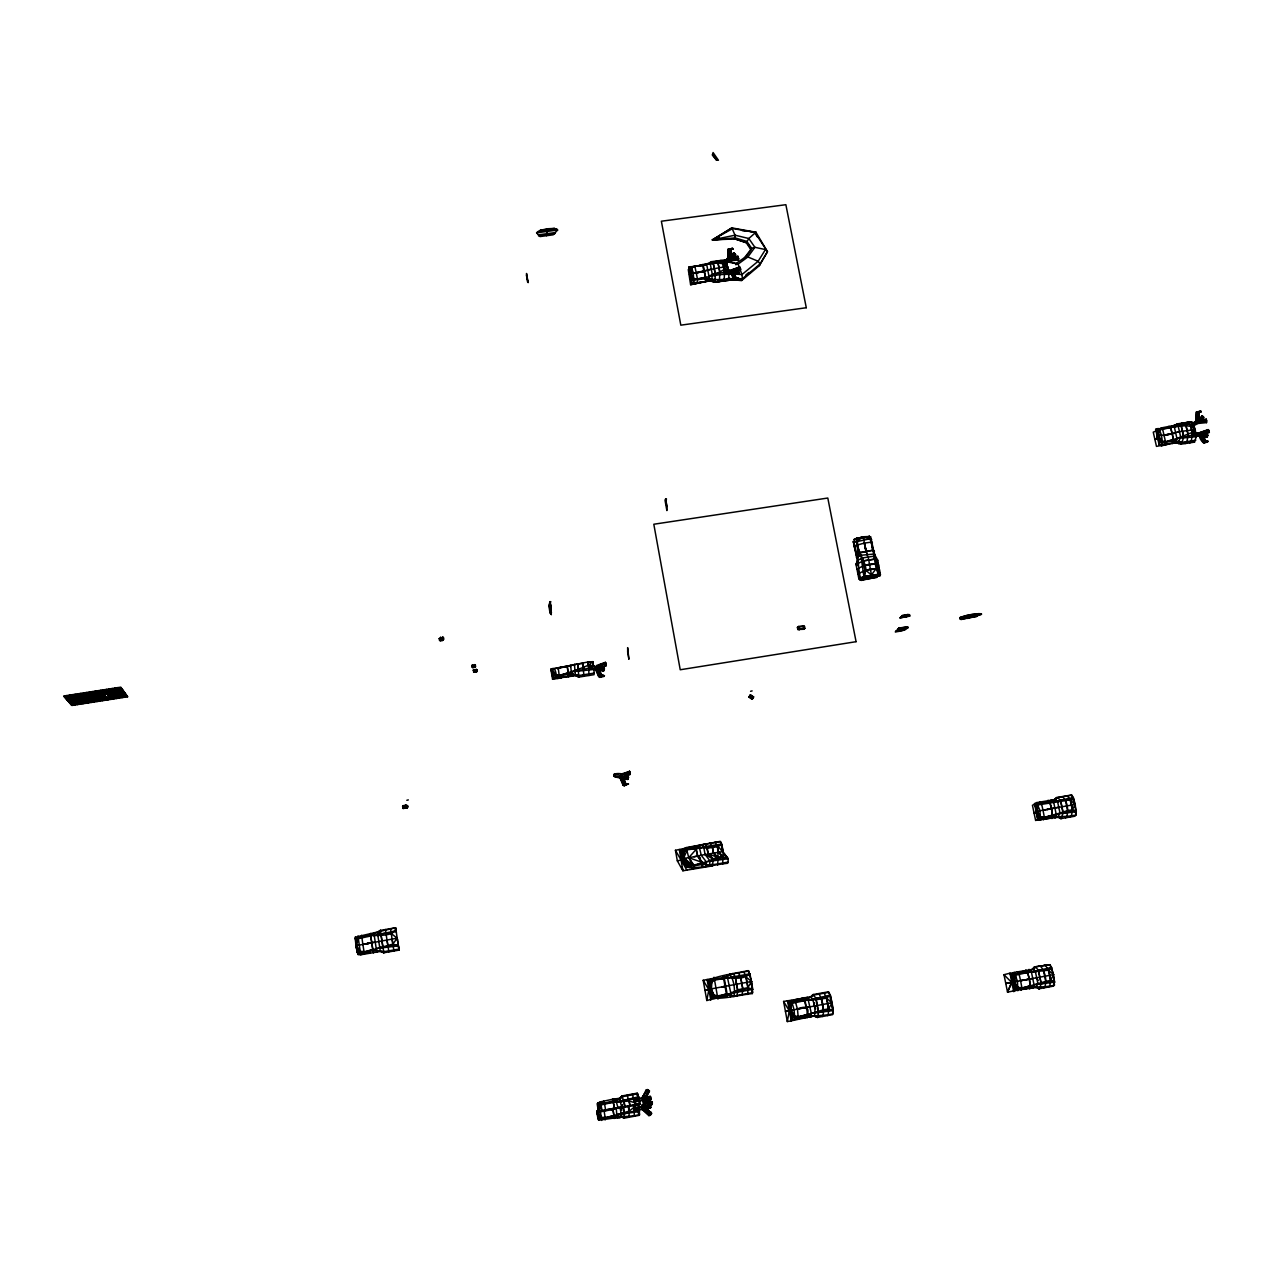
<?xml version="1.0" encoding="UTF-8"?>
<svg xmlns="http://www.w3.org/2000/svg" width="1273" height="1273" viewBox="0 0 1273 1273"><rect width="100%" height="100%" fill="white"/><g stroke="black" fill="none" stroke-linecap="round" stroke-linejoin="round"><path stroke-width="1.5" d="M598.851 1120.176L597.355 1111.393L598.565 1111.186L596.751 1111.504L598.628 1111.154L596.751 1111.504L598.851 1120.176L616.991 1117.646L616.243 1107.94M634.097 1109.722L633.445 1104.805L596.846 1111.504L598.771 1118.617C612.488 1116.055 626.141 1117.71 639.651 1114.623L638.266 1103.882L629.355 1111.043L605.152 1118.044M728.188 862.06L727.695 863.285C714.185 864.685 700.564 868.504 687.229 867.343L686.529 860.564L687.229 865.529C694.835 867.279 702.521 862.569 709.841 865.258L728.188 862.06L728.076 858.718L714.917 842.265M588.54 666.591L587.919 661.992L567.233 666.097L570.765 665.349L571.466 676.281L553.103 678.111L551.066 669.152L567.233 666.097L558.226 667.736L557.94 668.707M627.684 652.492L627.653 647.639L628.878 659.287L627.684 651.251M880.327 575.555L858.893 578.897L863.874 576.494L866.022 570.177C865.322 559.659 856.649 551.495 857.556 540.707L863.205 537.063L870.621 536.888L875.331 558.099L877.431 561.107L877.67 560.088L874.265 554.01L869.634 536.49L862.76 536.792L854.151 539.418L854.278 545.815L857.286 560.884L856.013 564.432L858.893 578.897L860.134 579.629L880.327 575.555L877.67 560.088L875.713 559.356L874.312 556.524L870.7 538.988L862.76 536.792L856.824 539.641L856.077 538.574L869.634 536.49L869.65 537.667L862.76 536.792L862.378 538.177M666.909 506.749L666.877 510.584L665.063 500.512L665.731 498.73L666.909 506.749L665.54 499.239L666.527 499.096M814.099 1016.156L814.561 1015.583C815.659 1009.441 814.481 1002.392 811.108 997.125L803.693 997.777L788.862 1001.612L792.14 1019.259L814.099 1016.156L817.425 1017.429L832.51 1014.676L833.242 1010.571L832.065 1002.758L830.314 995.12L828.198 991.842L813.145 994.563L810.917 997.125L783.595 1001.437L787.319 1021.567L791.265 1020.851L791.329 1015.631M637.184 1095.417L637.216 1093.157L622.179 1095.926L616.784 1101.081L613.093 1100.954L598.119 1104.709L598.628 1112.077L614.7 1109.181L612.552 1099.251L600.188 1101.909L597.674 1103.166L598.533 1112.061L597.148 1103.771L602.224 1102.004M724.846 260.806L725.515 259.787L711.718 261.649L706.022 264.386L688.741 267.219L703.269 265.357L713.087 262.397L715.41 274.602L714.789 282.208L710.843 280.235M874.265 554.01L860.882 555.267L863.874 576.494L880.566 574.569L860.421 577.719C857.159 564.798 858.798 551.67 856.077 538.574L869.634 536.49L864.192 537.763M711.4 998.112L708.218 980.369C720.55 974.768 734.792 973.829 748.126 970.615L751.595 981.483L752.311 993.561C738.658 995.12 724.91 999.162 711.4 998.112L710.7 991.381M711.846 996.075L710.748 999.782L710.907 991.03M693.737 868.441L693.801 865.115L688.725 857.684L686.195 847.595L680.419 850.571L681.357 859.307L687.229 867.343M715.665 262.047L716.317 261.029L717.861 262.143L719.866 272.04L719.388 281.588L717.622 281.126L720.677 280.712M691 266.518L693.196 272.565L693.96 283.322L711.718 280.728L714.789 282.208L728.586 280.331L728.936 274.411L726.406 261.22L728.936 274.411C716.047 273.663 704.017 278.548 691.589 280.108L689.25 267.696L690.618 267.632L689.6 274.713L691.478 282.638L692.846 282.606M728.586 280.331L713.628 282.32L710.445 280.585L697.238 282.988L697.461 278.867L694.803 265.946M621.829 1110.088C616.418 1101.065 626.268 1121.179 616.991 1117.646L617.532 1114.527L639.444 1111.6L638.441 1105.823M689.584 848.534L689.616 847.547M686.195 847.595L719.929 841.405L721.632 844.094L717.367 845.956L687.245 849.791L683.967 851.955L683.49 858.448L689.966 864.144L689.982 867.725L681.357 859.307L684.954 858.479L681.962 859.243L683.967 851.955L682.901 849.457M707.852 280.824L703.508 282.288L705.56 281.524L705.528 277.228L702.33 264.529L718.131 262.938L723.08 263.829L727.87 267.235L719.866 272.04L708.902 275.955L708.138 281.206L708.902 275.955L706.738 264.641L691.637 266.853M729.063 257.958L727.695 257.83L728.029 249.126L733.312 249.11L730.909 249.413M727.695 257.83L728.331 249.126M706.069 866.117L706.244 861.789L701.28 855.329L699.211 846.847L686.974 849.234L680.975 851.812L681.532 859.052L687.229 865.529L688.598 864.828L681.532 859.052L682.471 851.876L680.419 850.571M728.363 257.91L728.697 249.222M732.548 248.346L729.875 249.047L730.241 257.91L729.875 249.047L732.548 248.346L729.859 249.158M730.718 254.568L730.909 249.301M731.036 254.552L730.559 249.206M717.972 999.13L714.026 977.218M578.881 670.632L577.687 663.71L578.849 677.093L594.077 674.674L594.03 669.471L588.953 668.023L578.881 670.632L575.46 670.25L559.42 675.677L552.991 676.106L551.066 669.152L565.276 666.893M737.974 972.429L740.536 976.646L742.78 988.5L742.143 995.391M708.822 277.323L711.718 280.728L712.275 274.268L710.286 263.797M706.133 864.144L706.244 861.789L718.274 858.766L723.287 857.636L728.076 858.718L724.019 853.085M1015.313 990.458L1011.876 973.59L1014.072 972.429L1033.071 969.294L1035.442 971.84L1037.861 983.583L1035.951 987.53L1015.313 990.458L1013.769 978.189M737.751 257.512L737.831 256.334L738.229 259.915M738.34 259.915L738.451 257.942L738.515 259.963L729.922 260.901L729.381 257.337M710.716 979.16L711.862 981.992L711.416 988.755L714.28 996.504L714.169 998.446L711.209 997.905M730.447 996.711L730.702 992.685L727.249 976.598L714.885 979.112L708.806 981.785L711.416 996.393C719.118 998.127 726.883 993.386 734.298 995.947L752.852 992.59L750.911 981.785M1017.811 990.776L1017.493 981.244L1014.072 972.429M730.081 260.965L730.145 259.787M1040.296 820.273L1040.009 810.63L1036.604 802.611L1034.472 803.629L1037.861 819.892L1057.974 817.33L1059.932 812.795L1057.545 801.497L1055.174 799.539L1036.604 802.611M1197.845 420.599L1198.354 411.879L1200.805 411.115L1198.959 411.879L1198.45 420.599L1195.761 420.472L1196.509 411.816L1196.811 416.971M1196.206 416.971L1196.509 411.816M1196.222 420.52L1197.113 411.816M1198.514 415.396L1198.72 411.895L1201.171 411.72L1198.72 412.006M1198.784 418.833L1199.198 411.943L1201.171 411.72L1198.657 411.911M1048.554 987.021L1049.652 986.098C1051.657 979.192 1050.034 971.044 1045.404 965.555L1044.035 965.189M643.883 1107.239L642.26 1109.483L648.975 1115.657L651.617 1113.573L650.01 1115.434L643.295 1109.276M792.14 1019.259L791.551 1012.608M1070.275 817.011L1071.373 815.77C1073.234 809.167 1072.312 800.86 1067.188 795.991L1065.819 795.975M730.543 994.865L730.702 992.685L747.983 988.532L752.789 989.36L749.94 973.829L711.448 980.703M743.05 971.522L743.83 971.92C747.092 978.539 748.253 986.177 747.76 993.513L747.235 994.484M550.732 613.475L551.304 614.557L550.095 601.604C547.119 607.507 553.198 623.515 549.284 605.073M875.14 554.519C870.605 549.284 880.741 572.484 878.37 574.234L863.874 576.494C867.327 570.081 861.614 564.257 862.457 557.956L873.946 556.174L877.431 561.107M1161.374 445.089C1163.108 439.853 1161.422 433.791 1158.939 429.128L1155.629 429.335L1159.066 444.563L1178.305 442.718L1181.169 444.134L1194.52 442.129L1196.238 436.719L1192.419 432.359L1190.255 424.243L1187.12 422.381L1185.561 423.082M729.859 974.052C733.98 980.178 735.237 989.296 733.948 996.616M1029.73 988.962C1030.78 982.708 1029.284 975.261 1025.831 969.931M1051.928 818.587C1052.962 812.588 1051.8 805.093 1048.077 800.256M818.157 993.656L819.096 994.102C822.708 1000.483 824.061 1008.343 823.138 1015.583L822.453 1016.506M690.491 271.483L691.573 282.304L697.349 282.686M1032.164 969.103L1034.551 966.907L1050.161 964.695L1053.598 974.641L1054.41 985.222C1041.585 988.15 1028.648 986.416 1015.631 988.819L1013.579 981.992L1014.326 975.023L1011.876 973.59M1037.861 819.892L1036.174 811.522L1036.89 804.807L1034.472 803.629M748.858 697.095L750.418 694.883L753.632 696.92L752.072 699.132L748.858 697.095L750.322 696.856M752.757 696.745L751.245 698.479L753.632 696.92L752.072 699.132L748.922 696.602M807.416 1017.668L807.034 1010.778L803.693 997.777M794.861 1019.578L794.066 1009.68L791.297 1000.403M798.394 1019.084L797.455 1009.091L794.782 999.639M823.185 992.749L824.124 993.195C827.768 999.607 829.089 1007.389 828.182 1014.676L827.482 1015.599M709.857 986.639L708.806 981.785L711.416 996.393L712.816 995.725L709.395 989.216L710.334 981.897L708.806 981.785L708.218 980.369M796.118 999.225L796.007 1000.069L803.168 998.127M546.563 235.696L547.485 228.758L554.503 228.424L557.638 230.047L553.182 234.821L539.959 236.571L536.601 232.832L540.293 230.302L547.485 228.758M589.001 675.47L588.556 665.158L592.836 661.658L593.425 665.572M810.821 1017.063L811.347 1013.388L807.894 998.525L789.562 1003.044L792.252 1017.573C806 1015.042 819.669 1016.825 833.21 1013.754L831.874 1006.593M598.628 1112.077L599.599 1104.837L598.119 1104.709L597.674 1103.166M636.659 1104.2L633.445 1104.805L634.368 1110.183L634.097 1108.242L639.444 1111.6L634.511 1111.011L624.518 1113.795L623.309 1106.683L624.279 1118.124L617.516 1115.371L614.095 1116.771L614.127 1118.506L617.516 1116.341M1193.151 432.438L1193.438 434.364M357.108 949.308L357.633 952.697L358.922 952.029L355.819 945.696L356.901 938.567L355.501 938.487L355.342 937.151L395.601 927.778L380.404 930.388L374.039 934.111L355.501 938.487L355.819 945.696L357.952 954.4L360.832 954.75L380.341 951.472L383.825 952.761L399.054 950.119L398.544 946.682M811.044 1015.377L811.347 1013.388L823.504 1009.76L828.612 1008.9L833.242 1010.571L830.314 995.12L808.864 1000.132L795.72 1001.326M702.553 866.165L702.632 862.553L697.715 856.061L695.249 846.688M1051.196 799.715L1053.614 801.91L1073.298 797.534L1075.255 804.425L1076.019 814.975C1063.496 817.727 1050.893 815.882 1038.195 818.125L1037.272 811.203L1038.386 804.854L1070.402 799.842L1073.298 797.534L1071.818 795.195L1070.434 795.179L1056.558 797.55L1054.235 799.571M695.122 266.55L692.003 267.553L690.141 274.793L688.741 267.219M787.319 1021.567L789.308 1010.651L791.376 1010.396L785.457 1011.494L789.308 1010.651L791.265 1020.851L814.434 1015.822L817.425 1017.429L818.603 1012.56L815.913 998.271L813.145 994.563L810.487 996.886M815.754 1008.868L814.004 1006.004L814.593 1002.742M715.744 998.318L706.801 1000.514L708.854 989.535L705.003 990.378L708.902 989.773L707.12 979.51L712.339 978.539M1156.886 436.941L1158.573 435.525L1159.608 429.94C1169.807 427.967 1180.612 424.546 1191.051 426.407L1195.22 429.59L1195.729 433.154M1018.336 989.948L1007.532 992.144L1003.983 974.704L1009.982 973.177C1012.862 981.578 1014.135 987.212 1015.854 975.118L1027.597 972.524L1048.602 970.169L1051.625 967.369L1053.169 974.736M1159.066 444.563L1158.923 437.944M622.577 1104.55L621.876 1107.828L619.649 1108.226M557.972 668.818L558.226 667.736L559.531 678.223M1061.189 796.755L1062.557 796.787C1067.633 801.544 1068.62 810.074 1066.742 816.566L1065.628 817.807M1039.293 966.048L1040.646 966.414C1045.26 971.824 1046.915 980.162 1044.894 986.957L1043.812 987.896M577.481 674.77L578.849 677.093L575.412 675.661L571.466 676.281L571.863 671.762L594.03 669.471M726.899 996.775L723.207 976.28M1181.121 423.75L1182.665 423.05L1185.736 424.689L1188.25 434.714L1186.913 441.572L1185.624 443.465L1183.11 443.115L1187.534 442.447M878.386 565.928L878.641 564.91C871.734 562.284 862.999 565.467 856.968 569.254M879.357 570.75L879.595 569.747C872.578 567.137 864.065 570.368 857.922 574.075L859.18 574.823M1207.695 434.729L1207.09 437.164L1206.518 436.257L1192.785 434.857L1193.39 432.438L1207.011 433.822L1206.406 436.241L1207.011 433.822L1207.743 435.477L1207.09 437.164L1193.374 435.748M1043.526 819.876L1044.29 816.932L1043.001 810.233L1041.505 803.645L1039.77 801.958M732.882 973.336L735.237 976.948L737.672 989.837L737.051 996.313M620.969 775.671L629.292 771.947L620.826 774.939L621.59 777.151M621.049 774.095L629.674 771.406L620.826 774.939M624.932 775.973L629.96 774.207L629.674 771.406M553.103 678.111C548.265 663.44 557.717 666.925 555.935 678.589M1055.062 818.062L1056.176 814.115L1053.614 801.91L1052.278 800.733L1035.395 804.743L1036.174 811.522L1039.548 817.473L1038.195 818.125L1035.649 811.808L1037.272 811.203L1075.255 804.425L1072.28 809.883M1157.634 428.555L1162.583 428.874L1165.4 441.317L1164.461 444.834L1156.473 446.393L1154.834 439.169L1158.207 438.246M707.82 270.29C666.702 279.758 727.09 264.482 727.87 267.235M1021.137 990.314L1021.869 987.625L1020.564 980.687L1019.052 973.829L1017.334 971.713M554.391 669.121L551.639 669.598M1195.808 440.235L1182.442 442.256L1179.212 441.476L1174.852 443.243L1176.936 438.469L1174.327 427.044L1168.646 426.487L1160.658 428.062M857.143 565.658L856.013 564.432L858.288 560.04L862.457 557.956M1032.944 988.389L1034.042 984.793L1031.432 972.126L1030.112 970.615L1012.799 974.927L1013.563 982.024L1017.016 988.182L1015.631 988.819L1014.565 983.615M791.265 1020.851L792.331 1017.175M1055.54 816.264L1056.176 814.115L1067.776 810.551L1072.503 809.771L1076.322 811.76L1075.192 806.414M649.023 1100.461L652.349 1101.941L651.378 1105.41L642.785 1101.797L643.756 1098.328M642.706 1100.54L651.124 1104.296L651.378 1103.468L642.945 1099.713M1174.852 443.243L1176.936 438.469L1192.419 432.359L1195.22 429.59L1193.692 424.943M623.611 778.726L626.157 784.82L623.993 785.712L620.81 778.121L615.002 776.944L613.745 775.559C613.14 771.454 632.204 774 627.637 779.49L622.529 778.455M628.448 776.848L628.114 779.156L626.602 778.28M860.134 579.629L861.121 580.44L877.352 576.955M567.121 666.4L558.131 668.134M1033.803 969.326L1034.551 966.907L1050.161 964.695L1051.243 969.819M688.263 269.542L690.603 284.706L708.79 280.824M724.767 272.295L737.162 273.234L737.783 270.815L736.924 272.438L738.117 274.268L738.849 271.865L737.783 270.815L725.499 269.908L724.623 271.515L725.721 273.329L738.531 274.077L738.849 271.865M604.357 668.166L603.513 670.919L589.224 667.816L589.558 665.397L604.245 668.15L603.513 670.919L598.199 669.98M570.368 666.622L570.765 665.349M1014.899 973.177L1009.982 973.177L1011.78 982.565L1005.765 983.456L1013.738 982.072L1013.754 991.683L1011.733 982.326L1007.532 992.144L1011.637 982.581M699.991 264.975L701.152 264.752M1033.421 986.75L1034.042 984.793L1045.897 981.292L1050.75 980.481L1054.696 982.135L1053.551 976.598M574.043 665.556L574.441 664.299L575.412 675.661L571.895 672.956L568.458 674.579L559.42 675.677M578.642 669.248L588.556 665.158L588.826 667.211L587.919 661.992L592.836 661.658M711.289 269.033L709.188 269.796M735.714 271.483C739.47 270.974 743.098 267.25 737.274 269.94M582.334 664.235L582.811 662.803L583.925 676.281L583.241 675.008M598.692 665.143L605.677 662.628L605.932 665.381L597.212 668.532L596.671 665.461L605.391 662.326L606.219 665.684L600.999 667.577M739.772 267.346L740.536 269.621L740.488 268.698M739.772 267.632L731.529 270.242L732.277 272.327M739.868 267.314L731.641 269.924L739.677 266.821L740.647 269.287L737.433 270.528M605.391 662.326L606.219 665.684L605.28 663.822M596.544 666.972L605.471 663.551M587.919 661.992L592.725 661.992L593.377 665.731M731.895 238.688L712.45 239.881L731.864 227.899L735.014 235.187L734.839 238.974L712.45 239.881L731.864 227.899L755.923 232.227L767.476 251.704L759.44 265.58L741.729 280.458L726.708 279.599L741.729 280.458L742.35 278.771L741.984 274.538L738.101 264.1L727.138 260.965M1193.183 423.384L1191.576 421.713L1178.225 423.718L1171.08 426.614L1174.327 427.044L1180.994 424.927L1183.795 437.26L1181.169 444.134L1179.212 441.476L1176.157 441.079L1172.544 443.641L1173.372 439.662L1172.226 433.52L1170.651 427.68L1168.646 426.487L1175.584 425.548L1178.241 426.344L1180.644 436.925L1178.305 442.718M728.045 280.426L728.713 278.564L742.35 278.771L760.076 263.941L767.476 251.704L754.905 232.386L732.771 228.519L712.45 239.881L735.205 237.908L746.805 241.393L751.691 248.33L751.086 249.969L746.312 242.777L733.853 238.56L747.251 242.872L750.131 247.646M592.725 661.992L593.091 666.113M650.789 1099.267L650.28 1096.355L635.625 1099.013L635.688 1101.4L650.789 1099.267L650.28 1096.355L649.119 1097.183M650.821 1107.319L648.896 1107.717L648.832 1105.314L650.089 1105.059L650.821 1107.319L635.498 1110.104L635.195 1108.353L648.832 1105.314L649.437 1108.21M730.559 272.74L734.648 280.14L738.992 278.532L734.648 280.14L730.559 272.74L732.134 271.324L736.112 277.816L738.292 278.135L735.412 277.8L732.134 271.324M735.937 264.864L736.542 263.145L744.705 257.512L751.691 248.33L754.905 247.312L765.455 249.572L758.135 261.267L741.984 274.538L728.777 273.727M696.156 273.074L704.558 271.117L703.269 265.357L694.899 266.423M595.366 668.898L597.817 667.466L601.142 675.311L604.468 675.629L599.694 677.395L598.644 676.647L595.366 668.898L600.49 677.331L601.97 676.472L599.328 670.266M738.292 278.135L735.364 277.721L733.789 279.121L736.065 277.737L738.992 278.532L736.462 279.042L733.678 272.374M1013.069 982.104L1013.865 981.96L1011.733 982.326M750.052 231.559L755.923 232.227L755.414 233.627L757.308 236.905M601.922 676.377L599.519 669.757M709.522 866.101L710.032 860.914L705.067 854.454L703.794 847.436L701.853 844.604M712.609 865.879L713.103 858.845L708.297 853.849L705.56 844.11L675.438 850.284L677.316 860.803L682.901 870.78L712.609 865.879L711.655 864.192M717.638 865.019L718.147 857.541L713.421 852.926L712.259 846.561L709.888 843.124M759.44 265.58L760.076 263.941L758.135 261.267L747.872 256.971L744.705 257.512L744.1 259.167L749.924 251.497M722.666 864.144L723.223 851.478L721.632 844.094L703.412 846.768L700.007 848.327L698.559 845.574M621.415 776.212L624.645 783.929L627.716 784.073L623.006 785.075L625.361 783.738L628.544 784.009L623.993 785.712L623.006 785.075L619.824 777.469L622.179 776.132M626.125 784.725L623.786 778.264M629.308 1117.201L628.401 1105.744L629.499 1112.204M634.32 1116.262L634.097 1108.242M723.701 853.371L728.076 858.718L706.244 861.789L693.801 865.115L683.49 858.448L687.245 849.791L683.585 850.778M589.924 665.047L589.972 667.259M1048.395 970.217L1053.598 974.641L1050.527 980.528M407.28 807.973L407.28 805.777L405.61 805.141L402.809 805.809L402.809 808.005L407.28 807.973L405.61 807.337L405.61 805.141M643.486 1099.172L648.546 1091.2L644.233 1099.426L641.958 1097.883L647.241 1089.561L649.357 1090.738L645.952 1097.246M642.117 1098.249L646.207 1089.752L648.498 1091.311L649.357 1090.738M641.958 1097.883L646.398 1091.184M648.037 1090.993L646.366 1090.118L647.989 1089.815M646.111 1097.612L649.516 1091.104L647.241 1089.561M1052.278 800.733L1057.911 797.582L1060.839 801.242L1063.178 813.161L1060.998 818.603L1057.974 817.33M1054.696 800.828L1056.558 797.55M704.51 271.324L689.775 273.934L692.846 279.376L691.589 280.108L689.25 267.696L690.141 274.793L690.953 274.109M1174.915 427.505L1178.225 423.718L1180.31 425.007L1189.268 423.798M651.124 1104.296L652.349 1101.941L651.378 1103.468M652.428 1103.198L651.092 1105.505L651.012 1104.248M620.126 1099.458L622.179 1095.926L625.107 1107.239L623.881 1100.143L634.161 1099.172L638.585 1096.769L637.216 1093.157L637.868 1096.944M643.883 1100.318L642.785 1101.797M378.32 933.873L380.404 930.388L383.825 952.761C375.869 947.637 366.322 953.445 357.633 952.697L356.87 947.796M720.247 261.426L720.916 260.408C725.355 265.596 724.623 274.395 723.987 280.951L722.205 280.506M1030.112 970.615L1033.071 969.294L1034.551 966.907M1205.642 442.113L1207.997 441.429L1203.685 443.036C1195.665 435.907 1201.091 428.683 1205.642 440.888L1207.727 441.174C1201.76 440.235 1203.415 444.627 1207.997 441.429L1205.563 441.954M1033.071 969.294L1035.888 967.273L1038.37 970.312L1041.075 982.565L1040.136 987.832L1039.054 988.771L1035.951 987.53M649.994 1113.923L648.975 1115.657L651.633 1113.175L646.238 1108.226M977.441 615.973L961.035 619.553L960.479 618.678C1000.419 612.727 973.988 611.708 959.778 617.691L960.479 618.678M390.54 928.654L391.225 933.539L397.176 938.185L392.848 944.089L364.062 952.172M874.471 551.241L872.61 550.318L866.086 551.448L863.205 537.063L854.151 539.418M635.02 1105.394L634.718 1101.941L638.585 1096.769L640.048 1104.455L621.876 1107.828L619.41 1098.297L612.552 1099.251L616.45 1100.111L622.688 1096.578L637.757 1093.809L639.301 1102.704M863.54 560.852L875.585 558.99L878.37 574.234L876.126 568.601L873.946 556.174M867.931 557.415L865.194 547.708L867.088 554.312M807.894 998.525L811.108 997.125L813.145 994.563M865.863 570.368L871.448 574.982L867.868 579.39M875.967 568.792L871.448 574.982L868.202 557.065M622.179 1095.926L619.744 1098.679L615.511 1099.013L618.201 1108.497M683.49 858.448L688.725 857.684L696.395 849.091L697.652 856.108L702.839 864.606L706.181 862.887M693.196 272.565L689.775 273.934L690.666 273.488L694.087 278.644L697.461 278.867L705.528 277.228L704.558 271.117L700.643 272.072L704.574 271.213M471.71 665.604L475.434 665.015L475.115 667.275L472.744 667.641L471.71 665.604L475.434 665.015M473.206 670.203L476.945 669.614L476.611 671.873L474.24 672.239L473.206 670.203L476.945 669.614M1175.074 433.281L1163.633 435.43L1179.45 431.627L1195.22 429.59M442.431 640.51L443.847 639.189L442.829 637.105L439.137 638.68L440.14 640.749L442.431 640.51L443.179 639.253M905.692 616.816L907.888 614.509L909.511 614.684L900.934 616.944M439.137 638.68L443.577 637.566L443.004 639.905M907.888 614.509L902.414 615.368L899.868 618.089L909.845 615.846L908.492 615.75M899.406 627.621L895.285 631.917C898.452 631.424 907.76 630.469 907.585 626.905L899.072 627.971M1191.576 421.713L1176.666 424.402L1173.611 426.837L1155.629 429.335M707.295 848.248L717.622 846.672L721.632 844.094L723 851.669M643.788 1108.433L641.719 1105.489L648.196 1099.188L650.312 1100.747L648.594 1099.06M644.615 1102.943L641.719 1105.489M642.069 1106.746L648.737 1100.254L648.291 1099.092M649.135 1100.588L642.579 1107.43M645.109 1107.144L650.662 1102.004L649.803 1100.063M646.732 1105.839L649.357 1103.277M704.876 854.613L723.223 851.478L722.603 852.051L720.661 841.533L702.33 844.699L699.211 846.847M712.466 847.707L712.259 846.561M717.511 846.768L718.274 858.766L713.421 852.926L712.546 847.627M967.703 618.503L972.063 614.429M1171.781 434.029L1158.573 435.525L1157.491 436.305L1159.496 442.527L1176.157 441.079M717.367 845.956L718.481 852.067L723.239 856.713L713.103 858.845L710.032 860.914L713.103 858.845L723.239 856.713L728.076 858.718M1179.45 431.627L1177.127 432.311M718.147 857.541L708.297 853.849L707.04 846.847M723.239 856.713L723.287 857.636L718.481 852.067L721.966 855.631M706.404 264.561L702.967 264.895L724.942 261.299M729.588 260.297L725.164 264.195L722.905 262.54L734.012 252.961L735.603 255.046L732.548 257.703M722.905 262.54L734.012 252.961L735.603 255.046M734.33 253.375L735.508 255.109L734.219 254.695L723.86 263.797M724.401 264.211L734.76 255.109L733.168 253.041L734.537 253.375M439.392 640.287L440.888 639.492M440.14 640.749L443.275 639.794L442.829 637.105L442.749 638.298M857.286 560.884L858.288 560.04M745.898 274.936L748.826 272.517M643.263 1107.749L650.71 1113.493L645.236 1108.465M1163.617 435.382L1172.131 433.695M380.404 930.388L377.445 932.775L380.341 951.472M856.013 564.432L863.651 560.693M803.709 629.276L804.87 628.369L804.456 626.268L803.04 625.759L798.569 626.475L797.423 627.382L797.821 629.483L803.709 629.276L803.04 625.759M1176.666 424.402L1171.08 426.614M1190.653 425.055L1202.571 416.032L1190.653 425.055C1196.381 430.083 1216.145 403.143 1191.639 426.296L1191.894 426.948M1192.18 426.057L1197.861 421.681M1200.71 419.485L1203.542 417.289M594.3 673.067L579.04 675.486L571.927 674.276L568.554 676.87L567.233 666.097L568.235 672.956L555.824 676.249M731.959 977.553C737.974 978.937 745.294 978.205 749.94 973.829L745.692 975.993L728.108 978.332L726.549 975.118M727.249 976.598L730.384 974.338L748.922 971.013L749.908 976.391M811.108 997.125L814.068 995.009L829.153 992.288L831.221 1002.997M1055.174 799.539L1057.911 797.582L1071.818 795.195L1072.9 800.128M722.523 261.745L712.785 262.604L711.718 261.649L708.568 264.259L711.066 262.668M715.171 979.764L711.862 981.992L709.793 989.232M734.569 991.906L737.672 989.837L747.935 987.641L752.789 989.36L714.28 996.504M1035.442 971.84C1040.232 968.387 1047.138 971.681 1051.625 967.369L1031.432 972.126L1029.03 969.342M1037.431 811.919L1033.994 812.731L1035.617 820.433L1037.941 819.064M361.739 936.817C369.647 933.491 395.219 939.108 395.601 927.778L399.054 950.119L397.176 938.185L355.819 945.696L357.952 954.4M807.098 997.141L808.864 1000.132L812.842 999.878L815.913 998.271L826.272 997.332L830.314 995.12L826.432 998.159M552.912 669.184L551.782 669.073L552.991 676.106L554.328 675.374L551.066 669.152M604.293 1102.975L620.842 1101.734L623.881 1100.143M1057.545 801.497C1062.207 798.219 1068.684 801.163 1073.298 797.534L1074.81 804.647M377.747 935.257C383.253 931.852 390.525 934.637 396.046 930.754L395.632 928.081M1178.241 426.344L1180.994 424.927L1190.255 424.243M856.49 557.399L860.882 555.267L858.479 556.444M1037.511 811.442L1036.127 811.776L1037.272 811.203L1035.395 804.743L1036.174 811.522M727.217 995.422L730.622 993.704M855.87 554.121L866.245 551.368L864.351 543.11L854.278 545.815M1070.179 799.953L1075.255 804.425M1058.738 807.146L1056.399 807.671M1178.671 443.784L1177.493 442.956L1181.169 444.134L1178.193 441.922M689.6 274.713L691.223 273.918M1158.08 436.257L1161.31 435.111M1191.974 441.779L1194.52 442.129M853.785 542.314L869.682 538.845L872.435 543.014M747.824 987.689L751.595 981.483L709.395 989.216M1176.538 439.71L1173.165 441.285L1175.504 442.336M373.403 952.904L373.069 950.979L376.362 949.499L374.039 934.111M745.851 976.837L751.595 981.483L750.243 982.072M1014.072 979.542L1012.799 974.927L1013.579 981.992L1053.598 974.641M1203.351 417.958L1202.38 416.16M694.167 280.283L697.461 278.867M1052.421 816.582L1055.858 815.118M738.117 274.268L736.924 272.438L724.623 271.515M1043.749 818.921L1035.617 820.433M1201.807 415.81L1203.781 417.751M551.177 671.142L552.562 679.241L555.633 677.952M726.469 261.697L738.101 264.1L747.872 256.971L754.905 247.312L748.826 238.512L735.014 235.187L712.45 239.881L719.42 236.985M1156.616 430.767L1153.258 432.152L1154.882 439.376L1158.303 438.628M807.623 1015.79L811.187 1014.31M571.466 676.281L575.539 674.61L578.849 677.093L576.78 675.422M1030.207 987.132L1033.724 985.7M611.056 1109.801L614.7 1109.181L613.347 1102.243L601.063 1104.98L599.44 1111.679L598.119 1104.709L598.899 1110.136M1162.01 442.686L1176.936 438.469L1196.238 436.719L1192.706 434.984L1183.795 437.26L1180.644 436.925M828.468 1008.948L832.065 1002.758L806.493 1007.484L804.982 1000.546L792.633 1003.267C780.954 1022.155 811.935 995.645 807.575 1014.438L798.648 1017.032M355.819 945.696L357.204 945.537L355.979 945.855L355.342 937.151M731.689 270.847L739.868 267.601M733.885 271.706L740.313 269.224M360.832 954.75L360.466 952.793L372.703 949.594L370.443 933.443M718.052 996.807L727.026 993.401L724.432 979.048L714.885 979.112M364.46 954.289L362.853 944.359L371.811 942.8L370.634 936.005L358.302 938.662L356.504 945.441L357.633 952.697L355.963 941.718M1040.805 818.237L1056.176 814.115L1076.322 811.76L1072.455 810.662L1063.178 813.161L1059.932 812.795M795.084 1017.668L811.347 1013.388L833.242 1010.571C827.02 1007.882 821.308 1013.658 815.15 1012.146M1037.575 803.358L1032.435 805.236L1034.042 812.954L1037.527 812.333M601.62 1120.447L601.588 1118.696L613.904 1115.514L612.838 1108.512L614.095 1116.771M1196.731 411.927L1200.805 411.115M1018.32 988.914L1034.042 984.793L1054.696 982.135C1048.936 979.494 1043.605 985.111 1037.861 983.583M1199.914 432.581L1208.188 429.59L1208.873 430.64L1200.487 433.679L1199.914 432.581L1208.268 429.94M1200.232 433.059L1208.618 430.019L1209.35 432.486L1202.73 434.889M1205.722 433.202L1209.032 432.008L1208.236 430.115M596.401 666.225L605.391 663.774M681.962 859.243L683.251 858.766M625.441 775.384L630.31 772.886M625.218 776.228L630.23 774.461L629.292 771.199L629.96 774.207M575.46 670.25L578.674 669.121M706.022 264.386L705.64 264.736M690.603 284.706L705.003 281.779M379.577 947.271C385.942 948.592 391.925 942.943 398.369 945.871L376.187 948.544L376.553 950.597M1165.161 442.208L1173.372 439.662L1172.767 436.512L1170.651 427.68L1162.09 428.667M1036.127 811.776L1037.209 811.442M816.184 999.703L826.575 998.127L831.778 1002.838M793.222 1009.935L791.154 1009.966L788.862 1001.612M715.283 275.684L712.275 274.268L724.56 272.39L728.936 274.411L724.21 269.717L724.21 270.974M1044.099 817.68L1052.548 815.181L1051.403 808.673L1049.859 802.388L1041.059 803.215M1021.678 988.309L1030.334 985.811L1029.173 979.064L1032.737 978.46M1165.4 441.317L1162.154 441.126L1158.685 435.971L1157.491 436.305L1156.664 430.003L1158.144 429.972L1157.491 436.305L1160.817 441.826L1159.496 442.527L1157.316 436.973L1156.664 430.003L1158 433.87M794.066 1009.68L790.215 1010.428L791.09 1003.156L789.562 1003.044L792.252 1017.573L793.652 1016.92L790.215 1010.428L793.62 1009.823M1013.579 981.992L1017.493 981.244M616.991 1117.646L621.081 1116.501L624.279 1118.124L639.332 1115.323L638.744 1109.276M681.357 859.307L683.124 858.829M355.979 945.855L357.204 945.537M1176.475 442.352L1161.851 445.725L1159.639 445.041L1161.851 445.725M602.718 676.727L604.325 676.313M1035.649 811.808L1037.161 811.442M83.588 698.606L104.513 695.09L67.803 700.818M613.093 1100.954L616.45 1100.111L617.071 1101.893L638.585 1096.769L639.905 1104.471L638.314 1104.566M750.577 691.287L752.136 690.905M561.011 677.57L564.416 676.743M406.819 800.271L408.331 799.905M406.835 805.204L402.539 806.35L407.28 805.777M405.61 807.337L403.159 808.037M407.551 807.448L403.255 808.594L402.809 805.809L404.496 806.446M1168.853 443.736L1164.986 444.977M713.023 858.909L708.297 853.849L713.278 860.325L713.023 858.909L705.067 854.454L694.04 856.761M568.172 676.52L552.562 679.241M1036.27 977.791L1038.307 980.449M712.45 239.881L717.988 238.608M1029.189 979.16L1020.564 980.687L1029.189 979.16L1027.597 972.524L1018.607 973.288M650.63 1114.925L649.007 1115.275L642.292 1109.101M85.848 703.301L83.334 700.293L96.812 697.365L68.217 701.28M791.917 1010.125L790.485 1010.428L792.252 1017.573L791.249 1010.476L795.052 1016.252L798.728 1016.331M726.374 996.536L719.006 997.348M859.227 538.384L856.077 538.574L863.205 537.063M367.658 943.564L375.201 942.052M635.498 1110.104L637.089 1110.374M369.902 952.825L366.417 952.952M1050.846 818.03L1040.709 819.748M1023.635 989.169L1026.977 988.485M650.519 1105.569L635.195 1108.353M610.228 1118.155L606.537 1118.155M651.012 1098.615L635.688 1101.4M789.912 1010.523L791.758 1010.157M635.625 1099.013L636.786 1098.79M650.71 1096.88L635.402 1099.665M722.062 986.925L725.785 986.193L722.062 986.877M706.801 1000.514L703.189 980.274L707.12 979.51L709.666 986.018M605.646 1109.929L612.886 1108.512M1171.956 426.71L1169.935 427.091L1172.847 426.535M677.316 860.803L683.187 859.689M1054.887 808.005L1043.001 810.233M806.398 1007.404L797.455 1009.091L810.105 1006.752M361.58 935.257L362.853 944.359L371.796 942.704L373.069 950.979M597.355 1111.393L599.201 1111.074M617.851 1107.669L619.967 1107.271M688.725 857.684L702.632 862.553L693.785 865.958L688.725 857.684L697.715 856.061L700.532 857.986M650.376 1096.944L650.678 1099.283M636.595 1107.462L642.324 1106.444M650.376 1107.415L649.978 1105.075L650.598 1107.971L635.927 1110.613M649.246 1112.204L650.837 1111.934M356.567 945.584L357.586 945.409M398.879 949.085L383.634 951.727L380.197 950.82M362.853 944.359L371.796 942.832M684.954 858.479L681.532 859.052L684.651 858.639M755.923 232.227L748.826 238.512L746.312 242.777L747.251 242.872M1020.103 971.983L1023.476 971.426M964.52 615.925L978.842 613.65M961.179 616.959L980.894 613.825M959.778 617.691L980.974 614.318M898.738 628.321L907.585 626.905M898.181 628.894L908.079 627.318M960.049 619.251L976.534 616.625M897.608 629.499L908.238 627.812M896.383 630.787L905.246 629.371M895.81 631.376L904.435 630.008M471.981 667.211L475.704 666.622M473.476 671.81L477.2 671.221M797.423 627.382L804.456 626.268M572.214 664.936L577.56 664.092M578.579 663.933L582.652 663.281M797.821 629.483L804.87 628.369M901.92 615.877L909.511 614.684M900.584 617.31L909.845 615.846M900.234 617.691L909.495 616.212M721.441 857.079L718.067 857.604L713.421 852.926M698.368 283.036L697.429 282.797L702.091 282.065M66.148 698.909L122.829 690.093M66.562 699.386L123.179 690.571M66.976 699.864L123.529 691.064M67.389 700.341L123.879 691.541M107.33 694.66L124.213 692.019M104.879 695.567L81.424 699.227L84.129 699.179M107.696 695.138L124.563 692.496M68.631 701.757L79.913 699.991M93.995 697.795L105.245 696.045M108.062 695.615L124.913 692.989M69.028 702.219L80.31 700.468M88.171 699.243L105.611 696.522M108.428 696.076L125.247 693.467M69.442 702.696L105.977 696.999L100.79 690.252M108.794 696.554L125.597 693.944M69.84 703.157L125.932 694.406M876.683 577.481L860.007 580.074L859.37 576.876M70.254 703.619L126.282 694.883M70.651 704.096L126.616 695.36M71.065 704.558L126.966 695.838M71.463 705.019L127.3 696.299M550.97 601.858L550 602.002L551.257 609.369M862.203 561.059L875.585 558.99M863.874 565.689L876.031 563.796M865.067 570.495L876.763 568.665M64.064 696.522L121.078 687.659M64.493 696.999L121.428 688.136M64.907 697.477L121.778 688.629M65.321 697.954L122.128 689.123M65.735 698.431L122.479 689.6M856.077 538.574L869.634 536.49M1183.795 442.765L1186.754 442.32M864.351 543.11L866.181 551.432L864.351 543.11L871.003 542.171M690.061 865.64L693.801 865.115L689.966 864.144M729.031 278.135C718.465 281.715 708.09 277.291 697.429 279.837M713.898 281.842L723.08 280.585M724.608 280.378L727.679 279.965M540.293 230.302L554.503 228.424M537.477 231.686L557.049 229.092M536.601 232.832L557.638 230.047M538.399 234.805L555.251 232.577M538.511 235.823L554.869 233.659M684.89 858.607L682.248 858.941L687.229 865.529L686.322 859.195M731.068 257.13L737.99 256.382M729.318 258.499L737.879 257.496L737.99 258.339L729.429 259.342M733.519 259.39L738.579 258.785L737.831 256.334M799.428 1018.432L804.966 1017.843M1199.277 419.835L1206.279 419.135L1206.581 422.62L1197.829 423.479L1197.718 422.254M1197.702 422.063L1197.638 421.236C1209.461 419.597 1209.605 421.331 1197.702 422.063L1197.829 423.479M716.524 160.159L712.339 155.099L713.087 152.553L718.433 160.239L716.524 160.159L712.562 154.383M571.927 674.276L568.458 674.579L571.879 675.39M1158.939 429.128L1162.583 428.874M862.33 537.445L870.621 536.888M812.842 999.878L816.295 999.671M620.842 1101.734L629.339 1101.002L640.048 1104.455M363.266 954.225L358.143 954.479L356.901 946.285M1037.781 803.788L1041.505 803.645M683.267 858.909L682.248 858.941L684.969 859.116M357.999 935.989L358.143 937.437L361.803 937.342M600.267 1110.868L601.588 1118.696M1058.754 817.139L1060.998 818.603L1074.905 816.216L1076.019 814.975L1075.001 810.01M1199.675 436.4L1203.287 441.365M1015.249 973.909L1019.052 973.829M792.156 1001.978L796.039 1001.899M686.974 849.234L696.395 849.091M1049.223 801.433L1052.962 801.385M600.188 1101.909L600.729 1103.627L604.5 1103.596L605.741 1110.772M734.219 254.695L735.492 254.616M370.618 934.875L374.214 935.575L396.046 930.754L396.38 932.632M1026.977 971.379L1030.78 971.442M605.184 1119.922L605.136 1117.392L601.461 1117.344L597.546 1111.377M804.552 999.337L808.387 999.4M1021.869 987.625L1018.384 987.53L1014.215 981.865M83.334 700.293L84.4 700.055M363.935 951.456L360.227 951.361L356.504 945.441L355.501 938.487L357.633 952.697M728.013 257.83L729.54 257.878M731.418 273.759L735.333 280.155L730.766 272.167M603.561 675.581C601.715 673.751 596.687 678.127 600.299 675.279L603.561 675.581L600.347 675.374L597.021 667.529M711.416 988.755L710.302 988.723L708.806 981.785L709.793 987.259M1044.29 816.932L1040.884 816.805L1037.272 811.203L1035.395 804.743L1038.195 818.125L1037.145 813.113M559.388 674.817L555.68 674.658L551.925 668.946L552.991 676.106M627.716 784.073L624.645 783.929L622.815 777.644M725.069 270.083L737.353 271.006L738.976 272.645M695.917 847.325L699.625 847.659M723.923 977.171L727.695 977.537M1207.727 441.174L1205.038 440.904L1200.964 434.173M1193.103 432.661L1206.709 434.045L1207.743 435.477M1192.737 434.109L1206.629 435.78L1207.377 436.941L1193.66 435.525M1207.09 436.671L1206.358 435.493M742.207 230.668L746.137 231.113M621.129 1113.382L624.518 1113.795M697.429 282.797L698.654 283.115M694.565 283.608L695.615 283.895M589.558 665.397L604.532 668.946M594.952 666.527L590.051 665.079M589.049 667.036L604.023 670.6M590.386 668.596L596.416 669.662M751.245 698.479L752.645 698.734M752.438 697.19L749.861 695.281M753.33 697.365L750.418 694.883M614.222 773.968L628.591 777.564M613.745 775.559L628.114 779.156L613.904 776.275M703.794 847.436L707.358 848.168M718.083 996.011L714.201 995.04L710.398 989.248L711.416 996.393L710.111 989.089M398.369 945.871L392.848 944.089L392.052 938.869M1188.234 442.097L1190.064 442.797L1191.369 440.904L1192.419 432.359L1192.499 433.616M645.411 1099.076L652.062 1102.036L652.174 1104.025M870.7 538.988L871.703 539.561M614.7 773.634L615.798 774.302M1191.91 424.8L1191.608 426.344M624.757 785.632L623.197 784.629L620.015 777.023M814.561 1015.583L817.425 1017.429M619.824 777.469L620.81 778.121M527.547 281.985L526.529 273.472L528.152 282.654L526.338 275.095M600.49 677.331L598.835 676.138L595.557 668.389M854.485 544.987L853.117 541.439L857.302 555.824M854.995 548.806L853.785 545.719L855.042 546.642M853.785 545.719L855.17 546.754M854.613 548.52L856.84 555.251M1036.715 986.941L1039.054 988.771L1053.312 986.161L1054.41 985.222L1053.376 980.083M1057.943 816.232L1060.998 818.603L1058.754 816.534M615.511 1099.013L616.45 1100.111M1036.97 987.116L1039.054 988.771L1037.431 986.877M705.067 854.454L707.756 856.649M648.641 1100.333L650.662 1102.004M621.176 1115.53L624.279 1118.124M647.543 1109.833L651.219 1113.541M1003.983 974.704L1011.589 982.358M712.021 279.264L714.789 282.208M726.453 270.942L725.164 270.306L725.833 272.454M638.298 1112.841L639.332 1115.323L638.378 1109.642M66.514 695.583L74.661 705.051M69.379 695.138L77.462 704.606M72.243 694.692L80.263 704.176M75.091 694.262L83.047 703.73M77.955 693.817L82.522 699.291M80.804 693.371L85.434 698.972M86.707 700.532L88.633 702.855M632.204 1094.08L634.718 1101.941L634.225 1100.54M83.668 692.926L88.251 698.543M89.524 700.086L91.433 702.425M86.516 692.48L91.035 698.065M92.324 699.657L94.218 701.996M627.191 1095.003L630.183 1106.301L629.085 1099.84M89.381 692.035L94.759 698.75M95.141 699.211L97.003 701.55M94.154 696.538L94.95 697.54M92.229 691.589L97.56 698.304M97.941 698.782L99.803 701.121M95.093 691.144L100.376 697.875M100.742 698.336L102.588 700.691M97.941 690.698L103.177 697.429M103.543 697.906L105.373 700.245M106.343 697.461L108.157 699.816M103.638 689.823L110.942 699.386M783.595 1001.437L789.355 1010.905L787.526 1000.689L789.833 1003.745M106.486 689.377L113.727 698.941M109.335 688.932L116.511 698.511M112.183 688.486L119.296 698.081M115.031 688.041L122.081 697.636M117.88 687.611L124.865 697.206M1193.39 432.438L1193.979 433.329M858.082 553.087L859.752 555.855M1203.017 436.687L1206.04 441.683L1205.579 440.792L1203.224 442.145L1199.214 435.509M1202.683 437.212L1205.706 442.208M1199.548 434.984L1204.29 443.02M703.189 980.274L708.902 989.773M724.305 264.513L723.637 262.365M806.143 1016.538L806.811 1017.652M675.438 850.284L686.784 870M706.515 864.415L707.406 866.086M560.534 676.679L561.218 677.968M557.16 677.316L557.924 678.716L557.24 677.443M701.694 866.022L702.25 867.072M697.095 868.043L691.716 868.584M596.846 1111.504L600.108 1117.98L598.771 1118.617L598.167 1114.989M734.266 274.522L735.858 277.673M856.029 541.248L857.525 544.239M621.335 774.35L621.956 775.83M1209.032 432.008L1200.996 435.143L1200.487 433.679M1190.557 425.182L1192.546 434.268L1192.419 432.359M577.544 674.833L577.99 675.963M787.526 1000.689L790.103 1007.166M856.713 544.637L859.609 552.323L863.03 551.909L872.61 550.318L871.369 542.393M722.603 262.604L724.417 271.674L724.21 269.717M1158.573 435.525L1156.664 430.003L1157.714 434.698M603.704 1101.113L604.5 1103.596M856.236 554.789L857.286 558.211M1014.629 981.515L1012.799 974.927L1013.849 980.13M690.571 273.043L689.25 267.696L690.173 271.435M600.729 1103.627L602.256 1111.44M386.149 934.493L385.48 929.513M789.562 1003.044L790.676 1007.882M1193.565 425.055L1194.329 428.38M1194.71 430.051L1195.474 433.377M1185.736 424.689L1188.298 435.875M1180.994 424.927L1183.795 437.26M1158.43 437.832L1159.496 442.527L1158.685 435.971M682.153 867.374L682.901 870.78L679.321 849.505M392.864 944.152L393.978 950.995M682.408 858.479L680.975 851.812L681.707 857.381M1070.02 799.189L1072.455 810.662M681.978 856.474L680.975 851.812L681.93 857.159M1065.31 799.746L1067.84 811.697M1060.393 800.017L1063.178 813.161M634.718 1101.941L634.304 1099.999L635.227 1105.378M1048.22 969.405L1050.686 981.324M1043.399 970.026L1045.96 982.454M1038.37 970.312L1041.187 983.965M877.749 562.714L879.993 573.948M858.097 570.463L858.734 573.662M798.569 626.475L799.253 629.976M717.861 262.143L719.977 273.249M713.087 262.397L715.41 274.602M826.272 997.332L828.628 1009.791M821.18 997.984L823.615 1010.969M815.913 998.271L818.603 1012.56M599.042 1109.595L598.119 1104.709L598.931 1109.483M397.176 938.185L397.462 939.665M388.901 951.87L386.96 939.76M708.854 989.535L710.748 999.782M745.692 975.993L747.983 988.532M751.627 989.742L752.311 993.561M740.536 976.646L742.907 989.71M735.237 976.948L737.847 991.301M376.362 949.499L376.856 952.331M582.811 662.803L583.909 669.089M550.095 601.604L551.209 608.144M634.75 1100.206L634.893 1101.034M549.522 604.054L551.304 614.557M549.188 605.534L550.572 613.681M634.559 1108.974L634.702 1109.817M549.761 603.036L551.432 612.918M360.466 952.793L358.143 937.437M596.735 1111.281L598.135 1119.619M603.959 1110.215L605.136 1117.392M476.166 669.184L476.611 671.873M474.67 664.586L475.115 667.275M473.795 669.55L474.24 672.239M472.299 664.952L472.744 667.641M408.044 806.048L408.156 806.843M391.113 932.775L392.991 944.964M385.99 933.411L387.931 946.11M380.802 933.698L382.95 947.669M552.243 671.094L552.482 672.637M598.039 1113.732L598.771 1118.617L597.737 1111.631M690.937 275.477L691.589 280.108L690.666 273.488M1037.272 811.203L1038.195 818.125M1014.995 984.061L1015.631 988.819L1014.724 982.008M383.587 950.899L383.825 952.761M373.88 932.838L374.135 934.907M1197.527 419.995L1197.638 421.236M1206.502 420.345L1206.47 421.379M1206.279 419.135L1206.454 422.636M873.469 550.716L873.708 553.691M735.014 235.187L735.205 237.908M626.762 776.498L626.443 778.805L626.762 776.498M602.575 667.689L602.24 670.107L602.575 667.689M649.023 1096.61L649.516 1099.522L649.023 1096.61M440.538 637.343L440.983 640.033L440.538 637.343M1051.403 808.673L1047.297 809.517L1051.434 808.753M806.477 1007.389L802.149 1008.248L806.493 1007.484M856.077 641.687L680.228 669.757L653.813 524.237L827.8 498.029L856.077 641.687M127.634 696.777L71.861 705.481L63.65 696.029L120.728 687.165L127.634 696.777M806.286 307.732L680.816 325.172L661.371 221.216L785.871 204.698L806.286 307.732"/></g></svg>
